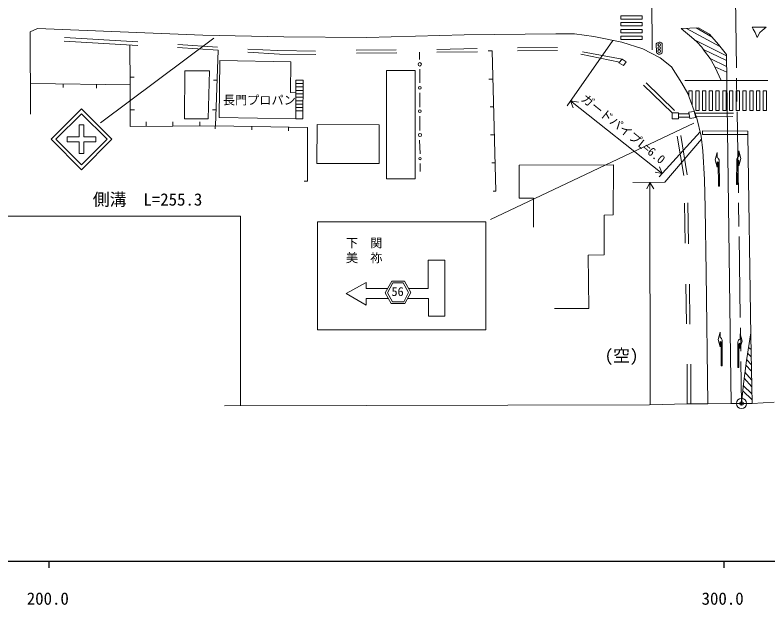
# Model space of a CAD drawing. Units: millimetres, scale not verified. Extents: x 40000 to 680000, y 20000 to 380000.
# Drawn here: x 262992 to 374559, y 198499 to 285913 of the extents above; entities that cross this region are included whole.
import ezdxf
from ezdxf.enums import TextEntityAlignment as Align

# ---------------------------------------------------------------- set-up
doc = ezdxf.new("R2010")
doc.units = ezdxf.units.MM
doc.header["$LTSCALE"] = 1000
doc.header["$PDMODE"] = 32
doc.header["$PDSIZE"] = 500
doc.linetypes.add('CHAIN', pattern=[18.5, 12, -1.5, 3.5, -1.5])
for name, color, linetype, lineweight in [('M-BMK', 2, 'CHAIN', 13), ('M-TTL-BAND', 7, 'Continuous', 25), ('M-WORK', 1, 'Continuous', 13)]:
    doc.layers.add(name, color=color, linetype=linetype, lineweight=lineweight)
doc.layers.add('M-OTRS', color=6, linetype='Continuous')
doc.styles.add('ＭＳ ゴシック', font='')
doc.styles.get('ＭＳ ゴシック').set_extended_font_data('MS Gothic')

msp = doc.modelspace()

# ---------------------------------------------------------------- linework, layer by layer
at = {"layer": 'M-BMK'}
msp.add_line((369706, 290078), (370652, 228350), dxfattribs=at)
at = {"layer": 'M-OTRS'}
msp.add_point((370652, 228350), dxfattribs=at)
at = {"layer": 'M-TTL-BAND'}
for p, q in [((40000, 205000), (579000, 205000)), ((268000, 205000), (268000, 204000)), ((368000, 205000), (368000, 204000))]:
    msp.add_line(p, q, dxfattribs=at)
at = {"layer": 'M-WORK'}
for p, q in [((357325, 292832), (357424, 280767)), ((352756, 285795), (355911, 285795)), ((352756, 285795), (352756, 285295)), ((355911, 285795), (355911, 285295)), ((352756, 285295), (355911, 285295)), ((352756, 285295), (355911, 285295)), ((352756, 284795), (355911, 284795)), ((352756, 284795), (352756, 284295)), ((355911, 284795), (355911, 284295)), ((265222, 283445), (266324, 283914)), ((265276, 271217), (265222, 283445)), ((266324, 283914), (290823, 282931)), ((352756, 284295), (355911, 284295)), ((352756, 283795), (355911, 283795)), ((352756, 283795), (352756, 283295)), ((355911, 283795), (355911, 283295)), ((361722, 283899), (364283, 284018)), ((361722, 283899), (362334, 283369)), ((362513, 283935), (367445, 281278)), ((366302, 282620), (363909, 284000)), ((364283, 284018), (365900, 283080)), ((372234, 284133), (374273, 284140)), ((372392, 283823), (372234, 284133)), ((372669, 283321), (372392, 283823)), ((373679, 283631), (373369, 283328)), ((374273, 284140), (373679, 283631)), ((270302, 282565), (281201, 281941)), ((275643, 269925), (292444, 282496)), ((290823, 282931), (302806, 282686)), ((302806, 282686), (315099, 282594)), ((315099, 282594), (329544, 282989)), ((329544, 282989), (343109, 283137)), ((343109, 283137), (345886, 283137)), ((345886, 283137), (348751, 282751)), ((348751, 282751), (352909, 281875)), ((352756, 283295), (355911, 283295)), ((352756, 282795), (355911, 282795)), ((352756, 282795), (352756, 282295)), ((352756, 282295), (355911, 282295)), ((355911, 282795), (355911, 282295)), ((362334, 283369), (363238, 282656)), ((363238, 282656), (363997, 281937)), ((365900, 283080), (367220, 281569)), ((372953, 282589), (372669, 283321)), ((373369, 283328), (372953, 282589)), ((270292, 282030), (281181, 281407)), ((280031, 275551), (280001, 281474)), ((287137, 281574), (292968, 281158)), ((344803, 272463), (351555, 282160)), ((352909, 281875), (356042, 280925)), ((358022, 280396), (358017, 281625)), ((358891, 280380), (358887, 281685)), ((368398, 279876), (363657, 282260)), ((363997, 281937), (364743, 281158)), ((364743, 281158), (365179, 280564)), ((367220, 281569), (368394, 280051)), ((287048, 281099), (293067, 280723)), ((293067, 280723), (292714, 269512)), ((297465, 280399), (302203, 280129)), ((297469, 280875), (301956, 280637)), ((301956, 280637), (307519, 280578)), ((302203, 280129), (307549, 280089)), ((313560, 280698), (319467, 280764)), ((313580, 280256), (319585, 280303)), ((322932, 280415), (322935, 279318)), ((325480, 280431), (331528, 280481)), ((325490, 280827), (331479, 280956)), ((333114, 280610), (333702, 280623)), ((333702, 280623), (334231, 259825)), ((337427, 280612), (343360, 280652)), ((337453, 281034), (343399, 281127)), ((352561, 278949), (346809, 280097)), ((347073, 280473), (352940, 279398)), ((356042, 280925), (358596, 279559)), ((364999, 280809), (368414, 279203)), ((365179, 280564), (365977, 279462)), ((368394, 280051), (368481, 276243)), ((293254, 270709), (293338, 279166)), ((293338, 279166), (303845, 278990)), ((303845, 278990), (303833, 274413)), ((352478, 278850), (352940, 279398)), ((352940, 279398), (353573, 278969)), ((353573, 278969), (353144, 278421)), ((358596, 279559), (360259, 278222)), ((365977, 279462), (366664, 278320)), ((368434, 278289), (365977, 279462)), ((322968, 277875), (322966, 275858)), ((353144, 278421), (352478, 278850)), ((360259, 278222), (361818, 275832)), ((366664, 278320), (367053, 277482)), ((366708, 278224), (368453, 277465)), ((280025, 276688), (280634, 276686)), ((288080, 270533), (288135, 277647)), ((288135, 277647), (291805, 277647)), ((291805, 277647), (291629, 270519)), ((318053, 261632), (318057, 277712)), ((318057, 277712), (322268, 277699)), ((322268, 277699), (322281, 261644)), ((367053, 277482), (367618, 276194)), ((265256, 275763), (280031, 275551)), ((270143, 275693), (270143, 275171)), ((275063, 275622), (275063, 275085)), ((292926, 276251), (292394, 276251)), ((304588, 274395), (304595, 276265)), ((304593, 275769), (305678, 275772)), ((304595, 276265), (305682, 276252)), ((305682, 276252), (305629, 270522)), ((333206, 276437), (333808, 276436)), ((356497, 275873), (360720, 271749)), ((361818, 275832), (362702, 274274)), ((362248, 276193), (374529, 276197)), ((368481, 276243), (369029, 235415)), ((280031, 275551), (280030, 269417)), ((304589, 274754), (305668, 274744)), ((304591, 275264), (305673, 275258)), ((356139, 275535), (360386, 271431)), ((362851, 274661), (362851, 273867)), ((362851, 274661), (363351, 274661)), ((363351, 274661), (363351, 272500)), ((363851, 274661), (363851, 271774)), ((364351, 274661), (363851, 274661)), ((364351, 274661), (364351, 271774)), ((364851, 274661), (364851, 271774)), ((365351, 274661), (364851, 274661)), ((365351, 274661), (365351, 271774)), ((365851, 274661), (365851, 271774)), ((366351, 274661), (365851, 274661)), ((366351, 274661), (366351, 271774)), ((366851, 274661), (366851, 271774)), ((367351, 274661), (366851, 274661)), ((367351, 274661), (367351, 271774)), ((367851, 274661), (367851, 271774)), ((368351, 274661), (367851, 274661)), ((368351, 274661), (368351, 271774)), ((368851, 274661), (368851, 271774)), ((369351, 274661), (368851, 274661)), ((369351, 274661), (369351, 271774)), ((369851, 274661), (369851, 271774)), ((370351, 274661), (369851, 274661)), ((370351, 274661), (370351, 271774)), ((370851, 274661), (370851, 271774)), ((371351, 274661), (370851, 274661)), ((371351, 274661), (371351, 271774)), ((371851, 274661), (371851, 271774)), ((372351, 274661), (371851, 274661)), ((372351, 274661), (372351, 271774)), ((372851, 274661), (372851, 271774)), ((373351, 274661), (372851, 274661)), ((373351, 274661), (373351, 271774)), ((373851, 274661), (373851, 271774)), ((374351, 274661), (373851, 274661)), ((374351, 274661), (374351, 271774)), ((303833, 274413), (304588, 274395)), ((304588, 274395), (304579, 270550)), ((304586, 273736), (305659, 273745)), ((304588, 274253), (305663, 274233)), ((322961, 274412), (322966, 272260)), ((362702, 274274), (364038, 270622)), ((304584, 272722), (305649, 272705)), ((304585, 273225), (305654, 273223)), ((333376, 272294), (333914, 272293)), ((358864, 262420), (345318, 273202)), ((345318, 273202), (346498, 273017)), ((345318, 273202), (345716, 272175)), ((280031, 271878), (280714, 271878)), ((292788, 271861), (292244, 271861)), ((304582, 271704), (305640, 271703)), ((304583, 272221), (305645, 272211)), ((361290, 271444), (360386, 271431)), ((360386, 271431), (360386, 270540)), ((361317, 270540), (361290, 271444)), ((361295, 271278), (362866, 271297)), ((363610, 271643), (362818, 271527)), ((362818, 271527), (363009, 270603)), ((363857, 270714), (363610, 271643)), ((363686, 271358), (369453, 271393)), ((363851, 271774), (364351, 271774)), ((364851, 271774), (365351, 271774)), ((365851, 271774), (366351, 271774)), ((366851, 271774), (367351, 271774)), ((367851, 271774), (368351, 271774)), ((368851, 271774), (369351, 271774)), ((370351, 271774), (369851, 271774)), ((371351, 271774), (370851, 271774)), ((372351, 271774), (371851, 271774)), ((373351, 271774), (372851, 271774)), ((374351, 271774), (373851, 271774)), ((282416, 269435), (282416, 270103)), ((286386, 269465), (286386, 270085)), ((291629, 270519), (288080, 270533)), ((290367, 269550), (290367, 270090)), ((304579, 270550), (293254, 270709)), ((305629, 270522), (304579, 270550)), ((322951, 270935), (322958, 268802)), ((360386, 270540), (361317, 270540)), ((361310, 270763), (362970, 270792)), ((363009, 270603), (363857, 270714)), ((363823, 270840), (369367, 270861)), ((364038, 270622), (364640, 267971)), ((280030, 269417), (292714, 269512)), ((292658, 269511), (292658, 269071)), ((292714, 269512), (306313, 269265)), ((298068, 269415), (298068, 268909)), ((303489, 269316), (303489, 268750)), ((306313, 269265), (306351, 261321)), ((307705, 263909), (307743, 269677)), ((307743, 269677), (316950, 269667)), ((316950, 269667), (316931, 263912)), ((333468, 255638), (363584, 269880)), ((333467, 268148), (334020, 268145)), ((358435, 261949), (364495, 268608)), ((361125, 267972), (362105, 262161)), ((362610, 262250), (361660, 268071)), ((364640, 267971), (364931, 265789)), ((364870, 268745), (371561, 268717)), ((364870, 268229), (364870, 268745)), ((371561, 268229), (364870, 268229)), ((371561, 268717), (371561, 268229)), ((371561, 268229), (372016, 238387)), ((322944, 267374), (323003, 265357)), ((359291, 261125), (364698, 267535)), ((364931, 265789), (365154, 261535)), ((367044, 265553), (366747, 264452)), ((367044, 265553), (367046, 264753)), ((370258, 265780), (370251, 264980)), ((370258, 265780), (370549, 264677)), ((366747, 264452), (367051, 263353)), ((369948, 264577), (369916, 260782)), ((370549, 264677), (370240, 263580)), ((316931, 263912), (307705, 263909)), ((323040, 263915), (323048, 262734)), ((333637, 263993), (334125, 263993)), ((337696, 263684), (351664, 263738)), ((337717, 258796), (337696, 263684)), ((351664, 263738), (351635, 256287)), ((358864, 262420), (358484, 263399)), ((367048, 264153), (367051, 263353)), ((367199, 264053), (367210, 260553)), ((367348, 264348), (367360, 260553)), ((370096, 264281), (370066, 260781)), ((370246, 264380), (370240, 263580)), ((358864, 262420), (357842, 262607)), ((306351, 261321), (305820, 261314)), ((322281, 261644), (318053, 261632)), ((354539, 261116), (359291, 261125)), ((357077, 261121), (356590, 260184)), ((357077, 261121), (357090, 228142)), ((357077, 261121), (357667, 260182)), ((365154, 261535), (365243, 257370)), ((367210, 260553), (367360, 260553)), ((370066, 260781), (369916, 260782)), ((334231, 259825), (333835, 259825)), ((339821, 258786), (337717, 258796)), ((339816, 254494), (339821, 258786)), ((362182, 258056), (362311, 252097)), ((362786, 252017), (362697, 258066)), ((365243, 257370), (365401, 247747)), ((215194, 256118), (296384, 256118)), ((296384, 256118), (296384, 228010)), ((351635, 256287), (350301, 256280)), ((350301, 256280), (350312, 250359)), ((307809, 255295), (332778, 255295)), ((307809, 239269), (307809, 255295)), ((332778, 255295), (332778, 239269)), ((350312, 250359), (347936, 250353)), ((347936, 250353), (348031, 242411)), ((324228, 249598), (326696, 249598)), ((324228, 249598), (324228, 245369)), ((326696, 249598), (326696, 241301)), ((365401, 247747), (365650, 228318)), ((315010, 246303), (312048, 244645)), ((315010, 245369), (315010, 246303)), ((317830, 244746), (318812, 246468)), ((318190, 244737), (318979, 246217)), ((318812, 246468), (320680, 246468)), ((318979, 246217), (320499, 246217)), ((320499, 246217), (321311, 244781)), ((320680, 246468), (321634, 244781)), ((362381, 246033), (362495, 240147)), ((362980, 240097), (362921, 246047)), ((312048, 244645), (315012, 242917)), ((318185, 245369), (315010, 245369)), ((318737, 243149), (317830, 244746)), ((318905, 243411), (318190, 244737)), ((321311, 244781), (320579, 243411)), ((321634, 244781), (320752, 243149)), ((324228, 245369), (321302, 245369)), ((315012, 242917), (315012, 243928)), ((315012, 243928), (318295, 243928)), ((320579, 243411), (318905, 243411)), ((324237, 243928), (321173, 243928)), ((324237, 241301), (324237, 243928)), ((320752, 243149), (318737, 243149)), ((348031, 242411), (342933, 242421)), ((326696, 241301), (324237, 241301)), ((332778, 239269), (307809, 239269)), ((367472, 238933), (367176, 237832)), ((367472, 238933), (367475, 238133)), ((371381, 234703), (372009, 238841)), ((367176, 237832), (367479, 236733)), ((367776, 237728), (367788, 233934)), ((370427, 238678), (370420, 237878)), ((370427, 238678), (370717, 237575)), ((372016, 238387), (372212, 228353)), ((367477, 237533), (367479, 236733)), ((367627, 237433), (367638, 233933)), ((370116, 237475), (370085, 233680)), ((370264, 237179), (370235, 233679)), ((370717, 237575), (370408, 236478)), ((370415, 237278), (370408, 236478)), ((371676, 236650), (372055, 236367)), ((369029, 235415), (369111, 228355)), ((372077, 235245), (371549, 235813)), ((370916, 231248), (371381, 234703)), ((372100, 234064), (371406, 234872)), ((362611, 228321), (362567, 234171)), ((363116, 234186), (363131, 228321)), ((367638, 233933), (367788, 233934)), ((370235, 233679), (370085, 233680)), ((371293, 234049), (372118, 233140)), ((371032, 232115), (372164, 230837)), ((372143, 231867), (371152, 233002)), ((370652, 228350), (370916, 231248)), ((372184, 229794), (370895, 231026)), ((370823, 230233), (372202, 228904)), ((294010, 228006), (357023, 228140)), ((357023, 228140), (362611, 228321)), ((362611, 228321), (363131, 228321)), ((363131, 228321), (365650, 228318)), ((365650, 228318), (369111, 228355)), ((369111, 228355), (370652, 228350)), ((370652, 228350), (372212, 228353)), ((372212, 228353), (375466, 228551))]:
    msp.add_line(p, q, dxfattribs=at)
for points in [[(268332, 267501), (272832, 272001), (277332, 267501), (272832, 263001)], [(269039, 267501), (272832, 271294), (276625, 267501), (272832, 263709)], [(273186, 267148), (274953, 267148), (274953, 267855), (273186, 267855), (273186, 269623), (272478, 269623), (272478, 267855), (270711, 267855), (270711, 267148), (272478, 267148), (272478, 265380), (273186, 265380)]]:
    msp.add_lwpolyline(points, close=True, dxfattribs=at)
for centre, radius in [((358440, 281016), 187), ((358458, 281495), 195), ((358444, 280563), 204), ((322961, 278616), 253), ((322984, 275129), 206), ((322980, 271655), 205), ((322991, 268153), 232), ((323001, 264634), 191), ((370652, 228350), 750)]:
    msp.add_circle(centre, radius, dxfattribs=at)
for centre, radius, start, end in [((358471, 281376), 518, 36.72836, 151.23338), ((358460, 280602), 485, 205.1545, 332.71692), ((366849, 264291), 502, 6.535, 66.83275), ((370447, 264517), 502, 112.86952, 173.16727), ((366992, 263905), 254, 35.71772, 77.26143), ((370301, 264131), 254, 102.44084, 143.98455), ((367277, 237671), 502, 6.535, 66.83275), ((370615, 237415), 502, 112.86952, 173.16727), ((367421, 237285), 254, 35.71772, 77.26143), ((370470, 237030), 254, 102.44084, 143.98455)]:
    msp.add_arc(centre, radius, start, end, dxfattribs=at)

# ---------------------------------------------------------------- texts
at = {"layer": 'M-TTL-BAND', "style": 'ＭＳ ゴシック'}
for s, p in [('200.0', (267844, 199445)), ('300.0', (367844, 199445))]:
    msp.add_text(s, height=1833, dxfattribs=at).set_placement(p, align=Align.MIDDLE_CENTER)
at = {"layer": 'M-WORK', "style": 'ＭＳ ゴシック'}
for s, height, p in [('長門プロパン', 1320, (293792, 272263)), ('側溝\u3000L=255.3', 1833, (274510, 257120)), ('下\u3000関', 1320, (312024, 251094)), ('美\u3000祢', 1320, (312024, 248884)), ('56', 1320, (318779, 243884)), ('(空)', 1833, (350368, 234000))]:
    msp.add_text(s, height=height, dxfattribs=at).set_placement(p, align=Align.BOTTOM_LEFT)
msp.add_text('ガードパイプL=6.0', height=1320, rotation=321.257, dxfattribs=at).set_placement((346498, 273017), align=Align.BOTTOM_LEFT)

doc.saveas('drawing.dxf')
